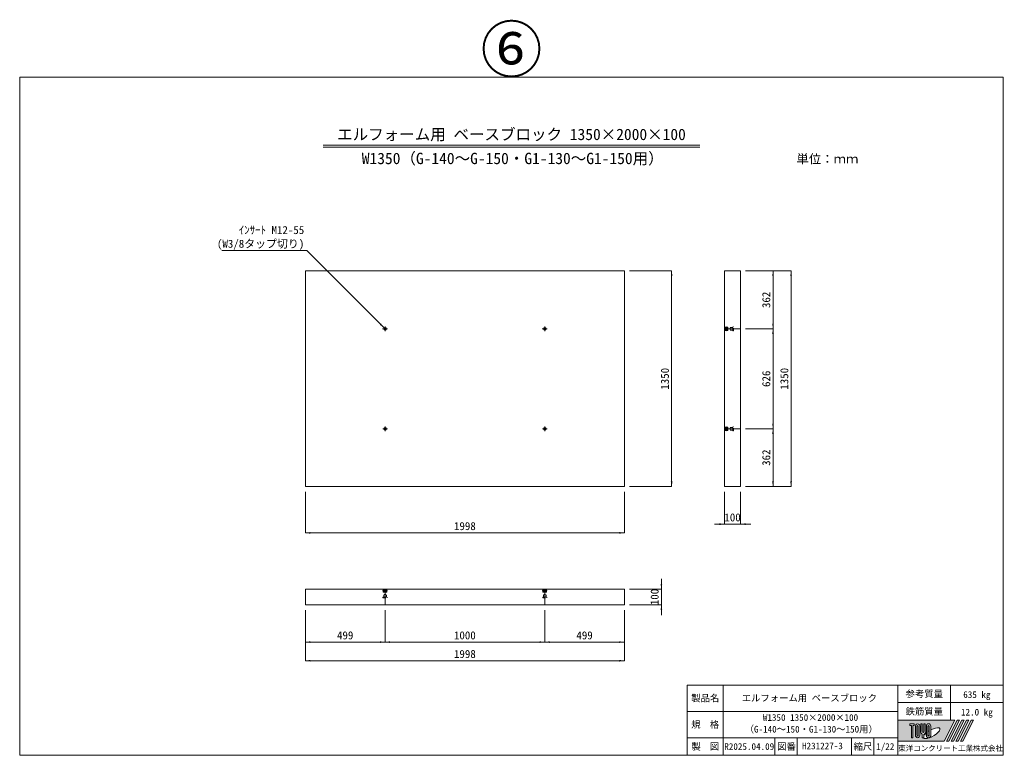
# Model space of a CAD drawing. Units: millimetres at full size; some dimension numbers follow another scale. Extents: x 48 to 43288, y -58809 to -8936.
# Drawn here: x 37128 to 43288, y -35691 to -31085 of the extents above; entities that cross this region are included whole.
import ezdxf
from ezdxf.enums import TextEntityAlignment as Align

# ---------------------------------------------------------------- set-up
doc = ezdxf.new("R2010")
doc.units = ezdxf.units.MM
doc.header["$LTSCALE"] = 75
doc.linetypes.add('USER2', pattern=[8.5725, 5.715, -0.9525, 0.9525, -0.9525])
doc.linetypes.add('USER3', pattern=[0.405, 0.225, -0.18])
for name, color, linetype, lineweight in [('_0-0_', 7, 'Continuous', 9), ('寸法線', 7, 'Continuous', 9), ('引出線', 4, 'Continuous', 9), ('本体', 7, 'Continuous', 9), ('枠', 5, 'Continuous', 5), ('補助線', 8, 'Continuous', 13), ('ｲﾝｻｰﾄ', 3, 'USER3', 5)]:
    doc.layers.add(name, color=color, linetype=linetype, lineweight=lineweight)
doc.styles.add('ＭＳ ゴシック', font='')
doc.styles.get('ＭＳ ゴシック').set_extended_font_data('MS Gothic')

# ---------------------------------------------------------------- blocks, each defined once
blk = doc.blocks.new('filled_arrow')
at = {"color": 0, "linetype": 'Continuous', "lineweight": -2}
blk.add_solid([(7.5, 1.25), (0, 0), (7.5, -1.25)], dxfattribs=at)

msp = doc.modelspace()

# ---------------------------------------------------------------- hatches: boundary and pattern name
at = {"layer": '枠'}
h = msp.add_hatch(color=7, dxfattribs=at)
h.paths.add_polyline_path([(42627.54, -35470.69), (42627.54, -35602.69), (42917.94, -35602.69), (42983.94, -35470.69)])
edge = h.paths.add_edge_path(flags=16)
edge.add_ellipse((42838.39, -35551.95), major_axis=(51.71744, 28.94828), ratio=0.3471473417839756, start_angle=-144.31121551620186, end_angle=72.1899036695537, ccw=False)
edge.add_ellipse((42819.24, -35564.45), major_axis=(-0, 17.6), ratio=0.8463541477272727, start_angle=-160.7034566855098, end_angle=-90.00000000004728)
edge.add_line((42834.14, -35564.45), (42834.14, -35530.9))
edge = h.paths.add_edge_path(flags=16)
edge.add_ellipse((42819.24, -35508.94), major_axis=(-0, 16.24615), ratio=0.8463541586519492, start_angle=-89.99999999999534, end_angle=90.00000000000472, ccw=False)
edge.add_line((42832.99, -35508.94), (42832.99, -35564.45))
edge.add_ellipse((42819.24, -35564.45), major_axis=(-0, 16.24615), ratio=0.8463541586519492, start_angle=90, end_angle=-90, ccw=False)
edge.add_line((42805.49, -35564.45), (42805.49, -35508.94))
edge = h.paths.add_edge_path(flags=16)
edge.add_line((42823.82, -35508.94), (42823.82, -35564.45))
edge.add_ellipse((42819.24, -35564.45), major_axis=(-0, 5.41538), ratio=0.8463540450032638, start_angle=89.99999999992298, end_angle=-90.0000000000768, ccw=False)
edge.add_line((42814.66, -35564.45), (42814.66, -35508.94))
edge.add_ellipse((42819.24, -35508.94), major_axis=(-0, 5.41538), ratio=0.8463540450032638, start_angle=-90.0000000000768, end_angle=89.99999999992292, ccw=False)
edge = h.paths.add_edge_path(flags=16)
edge.add_line((42822.68, -35537.31), (42822.68, -35564.45))
edge.add_ellipse((42819.24, -35564.45), major_axis=(0, 4.06154), ratio=0.8463542628432875, start_angle=90.00000000010266, end_angle=-89.99999999989723, ccw=False)
edge.add_line((42815.8, -35564.45), (42815.8, -35541.75))
edge.add_ellipse((42838.39, -35551.95), major_axis=(51.71744, 28.94828), ratio=0.34714734178397555, start_angle=107.7917414111293, end_angle=126.4713182157414, ccw=False)
edge = h.paths.add_edge_path(flags=16)
edge.add_line((42798.62, -35492.69), (42798.62, -35542.45))
edge.add_ellipse((42784.87, -35542.45), major_axis=(0, 16.24615), ratio=0.8463541586519492, start_angle=-163.34116664069438, end_angle=-90.00000000000477, ccw=False)
edge.add_line((42789.45, -35557.76), (42789.45, -35580.69))
edge.add_line((42789.45, -35580.69), (42780.28, -35580.69))
edge.add_line((42780.28, -35580.69), (42780.28, -35557.76))
edge.add_ellipse((42784.87, -35542.45), major_axis=(-0, 16.24615), ratio=0.8463541586519492, start_angle=90.00000000000472, end_angle=163.34116664069435, ccw=False)
edge.add_line((42771.12, -35542.45), (42771.12, -35492.69))
edge.add_line((42771.12, -35492.69), (42780.28, -35492.69))
edge.add_line((42780.28, -35492.69), (42780.28, -35542.45))
edge.add_ellipse((42784.87, -35542.45), major_axis=(-0, 5.41538), ratio=0.8463540450032638, start_angle=89.99999999999999, end_angle=-90.00000000000001)
edge.add_line((42789.45, -35542.45), (42789.45, -35492.69))
edge.add_line((42789.45, -35492.69), (42798.62, -35492.69))
edge = h.paths.add_edge_path(flags=16)
edge.add_line((42804.34, -35550.44), (42804.34, -35564.45))
edge.add_ellipse((42819.24, -35564.45), major_axis=(-0, 17.6), ratio=0.8463541477272727, start_angle=89.99999999999999, end_angle=-171.54427023796669)
edge.add_ellipse((42838.39, -35551.95), major_axis=(51.71744, 28.94828), ratio=0.34714734178397555, start_angle=-178.64953570016496, end_angle=-148.29244166441356, ccw=False)
edge.add_line((42787.47, -35582.05), (42790.59, -35582.05))
edge.add_line((42790.59, -35582.05), (42790.59, -35564.89))
edge.add_ellipse((42838.39, -35551.95), major_axis=(51.71744, 28.94828), ratio=0.3471473417839755, start_angle=148.2191200047775, end_angle=165.90812145711823, ccw=False)
edge = h.paths.add_edge_path(flags=16)
edge.add_ellipse((42750.49, -35508.94), major_axis=(0, 16.24615), ratio=0.8463541586519492, start_angle=-89.99999999994452, end_angle=90.00000000005593, ccw=False)
edge.add_line((42764.24, -35508.94), (42764.24, -35564.45))
edge.add_ellipse((42750.49, -35564.45), major_axis=(-0, 16.24615), ratio=0.8463541586519492, start_angle=89.9999999999743, end_angle=-90.00000000002598, ccw=False)
edge.add_line((42736.74, -35564.45), (42736.74, -35508.94))
edge = h.paths.add_edge_path(flags=16)
edge.add_line((42755.07, -35508.94), (42755.07, -35564.45))
edge.add_ellipse((42750.49, -35564.45), major_axis=(0, 5.41538), ratio=0.8463540450032638, start_angle=90.00000000007702, end_angle=-89.99999999992326, ccw=False)
edge.add_line((42745.91, -35564.45), (42745.91, -35508.94))
edge.add_ellipse((42750.49, -35508.94), major_axis=(-0, 5.41538), ratio=0.8463540450032638, start_angle=-90.0000000000768, end_angle=89.99999999992292, ccw=False)
h.paths.add_polyline_path([(42729.87, -35492.69), (42729.87, -35503.52), (42720.7, -35503.52), (42720.7, -35580.69), (42711.53, -35580.69), (42711.53, -35503.52), (42702.37, -35503.52), (42702.37, -35492.69)], flags=16)
for points in [[(42932.46, -35602.69), (42946.98, -35602.69), (43012.98, -35470.69), (42998.46, -35470.69)], [(43042.02, -35470.69), (43027.5, -35470.69), (42961.5, -35602.69), (42976.02, -35602.69)], [(43071.06, -35470.69), (43056.54, -35470.69), (42990.54, -35602.69), (43005.06, -35602.69)], [(43100.1, -35470.69), (43085.58, -35470.69), (43019.58, -35602.69), (43034.1, -35602.69)]]:
    msp.add_hatch(color=7, dxfattribs=at).paths.add_polyline_path(points)

# ---------------------------------------------------------------- linework, layer by layer
at = {"layer": '_0-0_', "lineweight": 20}
for p, q in [((39028.68, -31871.5), (41386.41, -31871.5)), ((39028.68, -31883.39), (41386.41, -31883.39))]:
    msp.add_line(p, q, dxfattribs=at)
at = {"layer": '寸法線'}
for p, q in [((40946.51, -32658.4), (41210.56, -32658.4)), ((41210.56, -34008.4), (41210.56, -32658.4)), ((41673.86, -32658.4), (41958.29, -32658.4)), ((41673.86, -32658.4), (41845.19, -32658.4)), ((41845.19, -33020.4), (41845.19, -32658.4)), ((41958.29, -34008.4), (41958.29, -32658.4)), ((41673.86, -33020.4), (41845.19, -33020.4)), ((41673.86, -33020.4), (41845.19, -33020.4)), ((41845.19, -33646.4), (41845.19, -33020.4)), ((41673.86, -33646.4), (41845.19, -33646.4)), ((41673.86, -33646.4), (41845.19, -33646.4)), ((41845.19, -34008.4), (41845.19, -33646.4)), ((38916.51, -34040.4), (38916.51, -34298.04)), ((40914.51, -34040.4), (40914.51, -34298.04)), ((40946.51, -34008.4), (41210.56, -34008.4)), ((41541.86, -34040.4), (41541.86, -34243.52)), ((41641.86, -34040.4), (41641.86, -34243.52)), ((41673.86, -34008.4), (41958.29, -34008.4)), ((41673.86, -34008.4), (41845.19, -34008.4)), ((41477.86, -34243.52), (41705.86, -34243.52)), ((38916.51, -34298.04), (40914.51, -34298.04)), ((41146.09, -34813.56), (41146.09, -34585.56)), ((40946.51, -34649.56), (41146.09, -34649.56)), ((38916.51, -34781.56), (38916.51, -35098.58)), ((39415.51, -34781.56), (39415.51, -34981.93)), ((39415.51, -34781.56), (39415.51, -34981.93)), ((40415.51, -34781.56), (40415.51, -34981.93)), ((40415.51, -34781.56), (40415.51, -34981.93)), ((40914.51, -34781.56), (40914.51, -35098.58)), ((40914.51, -34781.56), (40914.51, -34981.93)), ((40946.51, -34749.56), (41146.09, -34749.56)), ((38916.51, -34813.56), (38916.51, -34981.93)), ((38916.51, -34981.93), (39415.51, -34981.93)), ((39415.51, -34981.93), (40415.51, -34981.93)), ((40415.51, -34981.93), (40914.51, -34981.93)), ((38916.51, -35098.58), (40914.51, -35098.58))]:
    msp.add_line(p, q, dxfattribs=at)
at = {"layer": '引出線'}
msp.add_lwpolyline([(39409.55, -33014.38), (38926.14, -32530.96), (38393.13, -32530.96)], dxfattribs=at)
at = {"layer": '本体'}
for p, q in [((40914.51, -32658.4), (38916.51, -32658.4)), ((38916.51, -32658.4), (38916.51, -34008.4)), ((40914.51, -34008.4), (40914.51, -32658.4)), ((41541.86, -32658.4), (41641.86, -32658.4)), ((41541.86, -32658.4), (41541.86, -34008.4)), ((41641.86, -32658.4), (41641.86, -34008.4)), ((38916.51, -34008.4), (40914.51, -34008.4)), ((41541.86, -34008.4), (41641.86, -34008.4)), ((38916.51, -34649.56), (38916.51, -34749.56)), ((38916.51, -34649.56), (40914.51, -34649.56)), ((40914.51, -34649.56), (40914.51, -34749.56)), ((38916.51, -34749.56), (40914.51, -34749.56))]:
    msp.add_line(p, q, dxfattribs=at)
at = {"layer": '枠', "lineweight": 20}
for p, q in [((37127.54, -31444.69), (43287.54, -31444.69)), ((37127.54, -35690.69), (37127.54, -31444.69)), ((43287.54, -35690.69), (43287.54, -31444.69)), ((43287.54, -35250.69), (41307.54, -35250.69)), ((41307.54, -35690.69), (41307.54, -35250.69)), ((41534.09, -35690.69), (41534.09, -35250.69)), ((42627.54, -35690.69), (42627.54, -35250.69)), ((42957.54, -35470.69), (42957.54, -35250.69)), ((42627.54, -35415.69), (41307.54, -35415.69)), ((43287.54, -35360.69), (42627.54, -35360.69)), ((42627.54, -35580.69), (41307.54, -35580.69)), ((41856.44, -35690.69), (41856.44, -35580.69)), ((41996.44, -35690.69), (41996.44, -35580.69)), ((42337.54, -35690.69), (42337.54, -35580.69)), ((42477.54, -35690.69), (42477.54, -35580.69)), ((37127.54, -35690.69), (43287.54, -35690.69))]:
    msp.add_line(p, q, dxfattribs=at)
at = {"layer": '枠'}
for p, q in [((42627.54, -35470.69), (42983.94, -35470.69)), ((42627.54, -35470.69), (42627.54, -35602.69)), ((42983.94, -35470.69), (42917.94, -35602.69)), ((42998.46, -35470.69), (42932.46, -35602.69)), ((43012.98, -35470.69), (42946.98, -35602.69)), ((43027.5, -35470.69), (42961.5, -35602.69)), ((43042.02, -35470.69), (42976.02, -35602.69)), ((43056.54, -35470.69), (42990.54, -35602.69)), ((42998.46, -35470.69), (43012.98, -35470.69)), ((43071.06, -35470.69), (43005.06, -35602.69)), ((43085.58, -35470.69), (43019.58, -35602.69)), ((43027.5, -35470.69), (43042.02, -35470.69)), ((43100.1, -35470.69), (43034.1, -35602.69)), ((43056.54, -35470.69), (43071.06, -35470.69)), ((43085.58, -35470.69), (43100.1, -35470.69)), ((42702.37, -35492.69), (42702.37, -35503.52)), ((42702.37, -35492.69), (42729.87, -35492.69)), ((42711.53, -35503.52), (42702.37, -35503.52)), ((42711.53, -35503.52), (42711.53, -35580.69)), ((42720.7, -35503.52), (42720.7, -35580.69)), ((42729.87, -35503.52), (42720.7, -35503.52)), ((42729.87, -35492.69), (42729.87, -35503.52)), ((42736.74, -35508.94), (42736.74, -35564.45)), ((42745.91, -35564.45), (42745.91, -35508.94)), ((42755.07, -35508.94), (42755.07, -35564.45)), ((42764.24, -35564.45), (42764.24, -35508.94)), ((42771.12, -35492.69), (42780.28, -35492.69)), ((42771.12, -35542.45), (42771.12, -35492.69)), ((42780.28, -35492.69), (42780.28, -35542.45)), ((42789.45, -35492.69), (42798.62, -35492.69)), ((42789.45, -35542.45), (42789.45, -35492.69)), ((42798.62, -35492.69), (42798.62, -35542.45)), ((42805.49, -35508.94), (42805.49, -35564.45)), ((42814.66, -35564.45), (42814.66, -35508.94)), ((42815.8, -35564.45), (42815.8, -35541.75)), ((42822.68, -35537.31), (42822.68, -35564.45)), ((42823.82, -35508.94), (42823.82, -35564.45)), ((42832.99, -35564.45), (42832.99, -35508.94)), ((42834.14, -35564.45), (42834.14, -35530.9)), ((42627.54, -35602.69), (42917.94, -35602.69)), ((42720.7, -35580.69), (42711.53, -35580.69)), ((42780.28, -35557.76), (42780.28, -35580.69)), ((42789.45, -35580.69), (42780.28, -35580.69)), ((42787.47, -35582.05), (42790.59, -35582.05)), ((42789.45, -35557.76), (42789.45, -35580.69)), ((42790.59, -35564.89), (42790.59, -35582.05)), ((42804.34, -35550.44), (42804.34, -35564.45)), ((42932.46, -35602.69), (42946.98, -35602.69)), ((42961.5, -35602.69), (42976.02, -35602.69)), ((42990.54, -35602.69), (43005.06, -35602.69)), ((43019.58, -35602.69), (43034.1, -35602.69))]:
    msp.add_line(p, q, dxfattribs=at)
for centre, major_axis, ratio, start_param, end_param in [((42750.49, -35508.94), (0, 16.24615), 0.846354, 4.7123889803855095, 7.85398163397531), ((42750.49, -35508.94), (-0, 5.41538), 0.846354, 4.7123889803835555, 7.853981633973345), ((42784.87, -35542.45), (-0, 16.24615), 0.846354, 1.570796326794966, 2.801755744135212), ((42784.87, -35542.45), (-0, 5.41538), 0.846354, 1.5707963267948963, 4.71238898038469), ((42784.87, -35542.45), (0, 16.24615), 0.846354, 3.4814295630443737, 4.7123889803846195), ((42819.24, -35508.94), (-0, 16.24615), 0.846354, 4.712388980384759, 7.853981633974552), ((42819.24, -35508.94), (-0, 5.41538), 0.846354, 4.7123889803835555, 7.853981633973345), ((42838.39, -35551.95), (51.71744, 28.94828), 0.347147, 1.6817405097969744, 1.8219833196615158), ((42838.39, -35551.95), (51.71744, 28.94828), 0.347147, 4.262185332381554, 7.7429162813385775), ((42750.49, -35564.45), (-0, 16.24615), 0.846354, 1.5707963267945175, 4.712388980384306), ((42750.49, -35564.45), (0, 5.41538), 0.846354, 1.5707963267960343, 4.712388980385824), ((42838.39, -35551.95), (51.71744, 28.94828), 0.347147, 3.209397509057183, 4.200445063285393), ((42838.39, -35551.95), (51.71744, 28.94828), 0.347147, 2.081519664122414, 2.5155126073167438), ((42819.24, -35564.45), (-0, 17.6), 0.846354, 1.5707963267948963, 3.315467866329019), ((42819.24, -35564.45), (-0, 16.24615), 0.846354, 1.5707963267948963, 4.71238898038469), ((42819.24, -35564.45), (-0, 5.41538), 0.846354, 1.5707963267937584, 4.7123889803835555), ((42819.24, -35564.45), (0, 4.06154), 0.846354, 1.5707963267964138, 4.7123889803862085), ((42819.24, -35564.45), (-0, 17.6), 0.846354, 3.533843800013911, 4.712388980383992)]:
    msp.add_ellipse(centre, major_axis=major_axis, ratio=ratio, start_param=start_param, end_param=end_param, dxfattribs=at)
at = {"layer": '補助線'}
for p, q in [((41641.86, -33020.4), (41541.86, -33020.4)), ((41541.86, -33020.4), (41596.86, -33020.4)), ((41641.86, -33646.4), (41541.86, -33646.4)), ((41541.86, -33646.4), (41596.86, -33646.4)), ((39415.51, -34749.56), (39415.51, -34649.56)), ((39415.51, -34649.56), (39415.51, -34704.56)), ((40415.51, -34749.56), (40415.51, -34649.56)), ((40415.51, -34649.56), (40415.51, -34704.56))]:
    msp.add_line(p, q, dxfattribs=at)
at = {"layer": 'ｲﾝｻｰﾄ', "linetype": 'USER2', "lineweight": 9}
for p, q in [((39415.51, -33035.29), (39415.51, -33005.5)), ((40415.51, -33035.29), (40415.51, -33005.5)), ((39400.62, -33020.4), (39430.4, -33020.4)), ((40400.62, -33020.4), (40430.4, -33020.4)), ((39415.93, -33661.05), (39415.93, -33631.27)), ((40415.93, -33661.05), (40415.93, -33631.27)), ((39401.04, -33646.16), (39430.83, -33646.16)), ((40401.04, -33646.16), (40430.83, -33646.16))]:
    msp.add_line(p, q, dxfattribs=at)
at = {"layer": 'ｲﾝｻｰﾄ'}
for p, q in [((41541.86, -33009.65), (41551.11, -33008.4)), ((41541.86, -33031.14), (41541.86, -33009.65)), ((41546.86, -33028.65), (41546.86, -33012.15)), ((41546.86, -33012.15), (41592.86, -33012.15)), ((41546.86, -33015.15), (41576.86, -33015.15)), ((41551.11, -33033.64), (41551.11, -33007.15)), ((41551.11, -33007.15), (41552.61, -33007.15)), ((41552.61, -33033.64), (41552.61, -33007.15)), ((41561.86, -33009.65), (41552.61, -33008.4)), ((41561.86, -33031.14), (41561.86, -33009.65)), ((41576.86, -33025.65), (41576.86, -33015.15)), ((41592.86, -33007.64), (41596.86, -33007.64)), ((41592.86, -33033.15), (41592.86, -33007.64)), ((41596.86, -33033.15), (41596.86, -33007.64)), ((41541.86, -33031.14), (41551.11, -33032.4)), ((41546.86, -33025.65), (41576.86, -33025.65)), ((41546.86, -33028.65), (41592.86, -33028.65)), ((41551.11, -33033.64), (41552.61, -33033.64)), ((41561.86, -33031.14), (41552.61, -33032.4)), ((41592.86, -33033.15), (41596.86, -33033.15)), ((41551.11, -33659.64), (41551.11, -33633.15)), ((41551.11, -33633.15), (41552.61, -33633.15)), ((41552.61, -33659.64), (41552.61, -33633.15)), ((41541.86, -33635.65), (41551.11, -33634.4)), ((41541.86, -33657.14), (41541.86, -33635.65)), ((41541.86, -33657.14), (41551.11, -33658.4)), ((41546.86, -33654.65), (41546.86, -33638.15)), ((41546.86, -33638.15), (41592.86, -33638.15)), ((41546.86, -33641.15), (41576.86, -33641.15)), ((41546.86, -33651.65), (41576.86, -33651.65)), ((41546.86, -33654.65), (41592.86, -33654.65)), ((41551.11, -33659.64), (41552.61, -33659.64)), ((41561.86, -33635.65), (41552.61, -33634.4)), ((41561.86, -33657.14), (41552.61, -33658.4)), ((41561.86, -33657.14), (41561.86, -33635.65)), ((41576.86, -33651.65), (41576.86, -33641.15)), ((41592.86, -33633.64), (41596.86, -33633.64)), ((41592.86, -33659.15), (41592.86, -33633.64)), ((41592.86, -33659.15), (41596.86, -33659.15)), ((41596.86, -33659.15), (41596.86, -33633.64)), ((39402.26, -34658.81), (39402.26, -34660.31)), ((39402.26, -34658.81), (39428.76, -34658.81)), ((39402.26, -34660.31), (39428.76, -34660.31)), ((39404.76, -34649.56), (39403.51, -34658.81)), ((39404.76, -34669.56), (39403.51, -34660.31)), ((39404.76, -34649.56), (39426.26, -34649.56)), ((39404.76, -34669.56), (39426.26, -34669.56)), ((39407.26, -34654.56), (39423.76, -34654.56)), ((39407.26, -34654.56), (39407.26, -34700.56)), ((39410.26, -34654.56), (39410.26, -34684.56)), ((39420.76, -34654.56), (39420.76, -34684.56)), ((39423.76, -34654.56), (39423.76, -34700.56)), ((39426.26, -34649.56), (39427.51, -34658.81)), ((39426.26, -34669.56), (39427.51, -34660.31)), ((39428.76, -34658.81), (39428.76, -34660.31)), ((40402.26, -34658.81), (40402.26, -34660.31)), ((40402.26, -34658.81), (40428.76, -34658.81)), ((40402.26, -34660.31), (40428.76, -34660.31)), ((40404.76, -34649.56), (40403.51, -34658.81)), ((40404.76, -34669.56), (40403.51, -34660.31)), ((40404.76, -34649.56), (40426.26, -34649.56)), ((40404.76, -34669.56), (40426.26, -34669.56)), ((40407.26, -34654.56), (40423.76, -34654.56)), ((40407.26, -34654.56), (40407.26, -34700.56)), ((40410.26, -34654.56), (40410.26, -34684.56)), ((40420.76, -34654.56), (40420.76, -34684.56)), ((40423.76, -34654.56), (40423.76, -34700.56)), ((40426.26, -34649.56), (40427.51, -34658.81)), ((40426.26, -34669.56), (40427.51, -34660.31)), ((40428.76, -34658.81), (40428.76, -34660.31)), ((39402.76, -34700.56), (39402.76, -34704.56)), ((39402.76, -34700.56), (39428.26, -34700.56)), ((39402.76, -34704.56), (39428.26, -34704.56)), ((39410.26, -34684.56), (39420.76, -34684.56)), ((39428.26, -34700.56), (39428.26, -34704.56)), ((40402.76, -34700.56), (40402.76, -34704.56)), ((40402.76, -34700.56), (40428.26, -34700.56)), ((40402.76, -34704.56), (40428.26, -34704.56)), ((40410.26, -34684.56), (40420.76, -34684.56)), ((40428.26, -34700.56), (40428.26, -34704.56))]:
    msp.add_line(p, q, dxfattribs=at)
at = {"layer": 'ｲﾝｻｰﾄ', "linetype": 'Continuous', "lineweight": 9}
for centre, radius in [((39415.51, -33020.4), 8.25), ((39415.51, -33020.4), 5.25), ((40415.51, -33020.4), 8.25), ((40415.51, -33020.4), 5.25), ((39415.93, -33646.16), 8.25), ((39415.93, -33646.16), 5.25), ((40415.93, -33646.16), 8.25), ((40415.93, -33646.16), 5.25)]:
    msp.add_circle(centre, radius, dxfattribs=at)

# ---------------------------------------------------------------- block references
at = {"layer": '寸法線', "xscale": 4.27, "yscale": 4.27}
for p, rotation in [((41210.56, -32658.4), 270), ((41845.19, -32658.4), 270), ((41958.29, -32658.4), 270), ((41845.19, -33020.4), 90), ((41845.19, -33020.4), 270), ((41845.19, -33646.4), 90), ((41845.19, -33646.4), 270), ((41210.56, -34008.4), 90), ((41845.19, -34008.4), 90), ((41958.29, -34008.4), 90), ((41541.86, -34243.52), 180), ((40914.51, -34298.04), 180), ((41146.09, -34649.56), 90), ((41146.09, -34749.56), 270), ((39415.51, -34981.93), 180), ((40415.51, -34981.93), 180), ((40914.51, -34981.93), 180), ((40914.51, -35098.58), 180)]:
    msp.add_blockref('filled_arrow', p, dxfattribs=dict(at, rotation=rotation))
for p in [(41641.86, -34243.52), (38916.51, -34298.04), (38916.51, -34981.93), (39415.51, -34981.93), (40415.51, -34981.93), (38916.51, -35098.58)]:
    msp.add_blockref('filled_arrow', p, dxfattribs=at)
at = {"layer": '引出線', "xscale": 4.27, "yscale": 4.27, "rotation": 135}
msp.add_blockref('filled_arrow', (39409.55, -33014.38), dxfattribs=at)

# ---------------------------------------------------------------- texts
at = {"layer": '_0-0_', "style": 'ＭＳ ゴシック'}
for s, height, p in [('エルフォーム用 ベースブロック 1350×2000×100', 71.21, (40207.54, -31860.3)), ('W1350（G-140～G-150・G1-130～G1-150用）', 71.21, (40215.16, -32010.84)), ('単位：ｍｍ', 56.96, (42185.96, -32002.55))]:
    msp.add_text(s, height=height, dxfattribs=at).set_placement(p, align=Align.BOTTOM_CENTER)
msp.add_text('H231227-3', height=41.77, dxfattribs=at).set_placement((42026.92, -35665.26), align=Align.BOTTOM_LEFT)
at = {"layer": '寸法線', "style": 'ＭＳ ゴシック'}
for s, p in [('362', (41802.79, -32839.4)), ('1350', (41168.16, -33333.4)), ('626', (41802.79, -33333.4)), ('1350', (41915.89, -33333.4)), ('362', (41802.79, -33827.4)), ('100', (41103.69, -34699.56))]:
    msp.add_text(s, height=50.13, rotation=90, dxfattribs=at).set_placement(p, align=Align.MIDDLE_CENTER)
for s, p in [('100', (41591.86, -34201.12)), ('1998', (39915.51, -34255.64)), ('499', (39166.01, -34939.53)), ('1000', (39915.51, -34939.53)), ('499', (40665.01, -34939.53)), ('1998', (39915.51, -35056.18))]:
    msp.add_text(s, height=50.13, dxfattribs=at).set_placement(p, align=Align.MIDDLE_CENTER)
at = {"layer": '引出線', "style": 'ＭＳ ゴシック'}
for s, p in [('ｲﾝｻｰﾄ M12-55', (38499.88, -32442.35)), ('(W3/8タップ切り)', (38363.13, -32528.15))]:
    msp.add_text(s, height=50.13, dxfattribs=at).set_placement(p, align=Align.BOTTOM_LEFT)
at = {"layer": '枠', "color": 7, "style": 'ＭＳ ゴシック'}
for s, height, p in [('参考質量', 41.77, (42792.54, -35305.69)), ('635 kg', 41.77, (43121.82, -35310.64)), ('製品名', 41.77, (41420.82, -35333.19)), ('エルフォーム用 ベースブロック ', 41.77, (42087.38, -35332.2)), ('鉄筋質量', 41.77, (42792.54, -35415.69)), ('12.0 kg', 41.77, (43121.82, -35420.64)), ('規\u3000格', 41.77, (41420.82, -35498.19)), ('製  図', 41.77, (41420.82, -35635.69)), ('R2025.04.09', 41.77, (41696.34, -35635.69)), ('図番', 41.77, (41929.55, -35635.69)), ('縮尺', 41.77, (42408.15, -35635.69)), ('1/22', 41.77, (42548.47, -35635.69)), ('東洋コンクリート工業株式会社', 33.42, (42957.54, -35646.69))]:
    msp.add_text(s, height=height, dxfattribs=at).set_placement(p, align=Align.MIDDLE_CENTER)
for s, p in [('W1350 1350×2000×100', (41781.67, -35433.04)), ('（G-140～150・G1-130～150用）', (41667.71, -35506.37))]:
    msp.add_text(s, height=41.77, dxfattribs=at).set_placement(p, align=Align.TOP_LEFT)
at = {"layer": '補助線', "color": 1, "style": 'ＭＳ ゴシック'}
msp.add_text('⑥', height=284.8, dxfattribs=at).set_placement((40207.54, -31499.32), align=Align.BOTTOM_CENTER)

doc.saveas('drawing.dxf')
